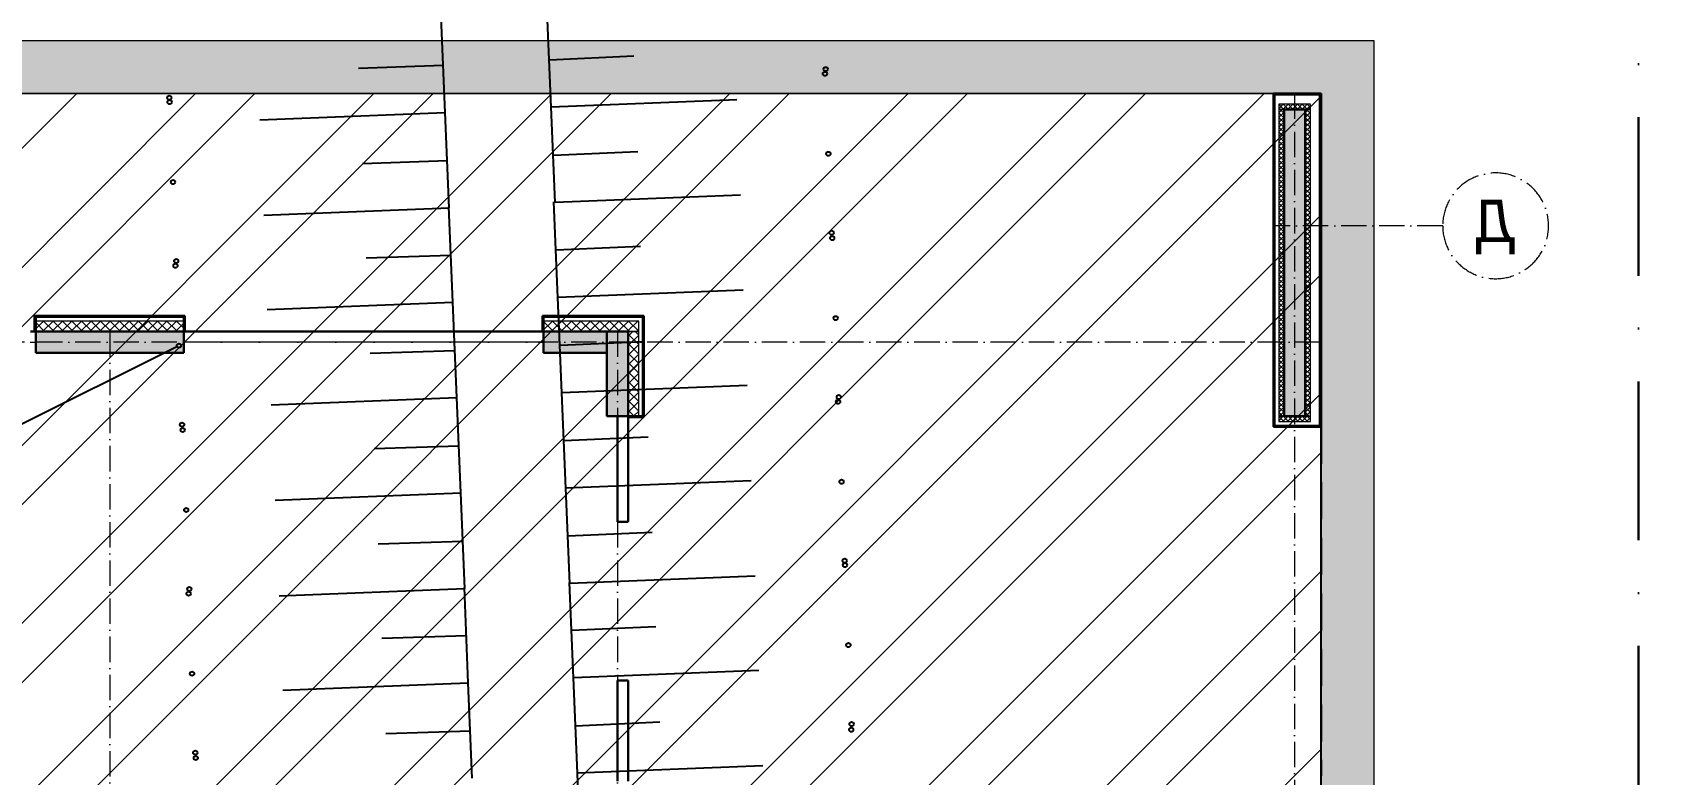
# Model space of a CAD drawing. Header units: millimetres. Extents: x 1353783 to 6492029790, y -7276956 to -512500.
# Drawn here: x 9987326 to 9990400, y -2854225 to -2852822 of the extents above; entities that cross this region are included whole.
import ezdxf

# ---------------------------------------------------------------- set-up
doc = ezdxf.new("R2010")
doc.units = ezdxf.units.MM
for name, pattern in [('( Dashed )', [0.75, 0.5, -0.25]), ('482 Границы районов', [5, 3, -1, 0, -1]), ('ACAD_ISO10W100', [18, 12, -3, 0, -3]), ('CONTI', [0]), ('осевая', [50.8, 31.75, -6.35, 6.35, -6.35])]:
    doc.linetypes.add(name, pattern=pattern)
doc.layers.get('0').update_dxf_attribs({"lineweight": 5})
for name, color, linetype, lineweight in [('!A-DIAFRAGM типовой', 142, 'Continuous', 0), ('7земля', 7, 'Continuous', 30), ('DIAFRAGM', 46, 'Continuous', 30), ('INSULATION', 81, 'Continuous', 5), ('Ар-окна', 5, 'Continuous', 9), ('ГП-Граница учасика ИЖС', 3, 'Continuous', 5), ('ГП-Тратуар', 3, 'Continuous', 5), ('ГР.УЧ', 12, 'ограждение1', 40), ('оси', 231, 'осевая', 9)]:
    doc.layers.add(name, color=color, linetype=linetype, lineweight=lineweight)
for name, color, linetype in [('GORIZUNKNOWN', 32, 'CONTI'), ('SIT_LРЕЛЬЕФ', 7, 'CONTI'), ('Заливка', 7, 'Continuous'), ('РЕЛЬЕФ', 7, 'CONTI')]:
    doc.layers.add(name, color=color, linetype=linetype)
doc.styles.add('GOST Common', font='', dxfattribs={"height": 3})
doc.styles.get('GOST Common').set_extended_font_data('GOST Common')
doc.linetypes.add('ограждение1', pattern='A,6.35,-2.54,[133,ltypeshp.shx,S=2.54,R=0,X=-2.54,Y=0],-2.54,25.4', length=36.83)

# ---------------------------------------------------------------- blocks, each defined once
blk = doc.blocks.new('амвамвам')
at = {"lineweight": 30, "ltscale": 100, "true_color": 0x939598}
h = blk.add_hatch(color=252, dxfattribs=at)
h.dxf.hatch_style = 1
h.paths.add_polyline_path([(9893780, -3682972), (9893780, -3683472), (9898130, -3683472), (9898130, -3682972)], flags=17)
h.paths.add_polyline_path([(9890980, -3682972), (9890980, -3683472), (9879530, -3683472), (9879530, -3668572), (9905030, -3668572), (9905530, -3668572), (9905530, -3686481), (9905030, -3686470), (9905030, -3669072), (9880030, -3669072), (9880030, -3682972)])
at = {"color": 251, "lineweight": 15, "ltscale": 100, "true_color": 0x636466}
blk.add_lwpolyline([(9890980, -3682972), (9890980, -3683472), (9879530, -3683472), (9879530, -3668572), (9905030, -3668572), (9905530, -3668572), (9905530, -3686481), (9905030, -3686470), (9905030, -3669072), (9880030, -3669072), (9880030, -3682972)], close=True, dxfattribs=at)
blk = doc.blocks.new('ТИП-3')
at = {"layer": '!A-DIAFRAGM типовой', "lineweight": 0, "ltscale": 100, "true_color": 0x000000}
h = blk.add_hatch(color=18, dxfattribs=at)
h.dxf.hatch_style = 1
h.paths.add_polyline_path([(10363114, -2871481), (10363314, -2871481), (10363314, -2868581), (10363114, -2868581)])
h = blk.add_hatch(color=18, dxfattribs=at)
h.dxf.hatch_style = 1
h.paths.add_polyline_path([(10369514, -2871481), (10369714, -2871481), (10369714, -2870681), (10369514, -2870681)])
h = blk.add_hatch(color=18, dxfattribs=at)
h.dxf.hatch_style = 1
h.paths.add_polyline_path([(10369714, -2870681), (10369714, -2870881), (10370314, -2870881), (10370314, -2870681)])
h = blk.add_hatch(color=18, dxfattribs=at)
h.dxf.hatch_style = 1
h.paths.add_polyline_path([(10373714, -2870681), (10373714, -2870881), (10375114, -2870881), (10375114, -2870681)])
at = {"layer": '7земля', "color": 18, "lineweight": 30, "ltscale": 100, "true_color": 0x000000}
for p, q in [((10362964, -2868431), (10363414, -2868431)), ((10362964, -2871581), (10362964, -2868431)), ((10362974, -2868441), (10363404, -2868441)), ((10362974, -2871571), (10362974, -2868441)), ((10363404, -2868441), (10363404, -2871571)), ((10363414, -2868431), (10363414, -2871581)), ((10370324, -2870531), (10369364, -2870531)), ((10369364, -2870531), (10369364, -2871491)), ((10370314, -2870541), (10369374, -2870541)), ((10369374, -2870541), (10369374, -2871481)), ((10370314, -2870681), (10370314, -2870541)), ((10370324, -2870681), (10370324, -2870531)), ((10375124, -2870531), (10373704, -2870531)), ((10373704, -2870531), (10373704, -2870681)), ((10375114, -2870541), (10373714, -2870541)), ((10373714, -2870541), (10373714, -2870681)), ((10375114, -2870681), (10375114, -2870541)), ((10375124, -2870681), (10375124, -2870531)), ((10370314, -2870681), (10370364, -2870681)), ((10373664, -2870681), (10370364, -2870681)), ((10373714, -2870681), (10373664, -2870681)), ((10375114, -2870681), (10375164, -2870681)), ((10369364, -2871491), (10369514, -2871491)), ((10369374, -2871481), (10369514, -2871481)), ((10369514, -2871531), (10369514, -2871481)), ((10369514, -2871481), (10369614, -2871481)), ((10369514, -2871531), (10369514, -2872431)), ((10369614, -2871481), (10369614, -2871531)), ((10369614, -2872431), (10369614, -2871531)), ((10363414, -2871581), (10362964, -2871581)), ((10363404, -2871571), (10362974, -2871571)), ((10369514, -2872431), (10369514, -2872481)), ((10369614, -2872481), (10369614, -2872431)), ((10369514, -2872481), (10369614, -2872481)), ((10369514, -2874031), (10369514, -2873981)), ((10369514, -2873981), (10369614, -2873981)), ((10369614, -2873981), (10369614, -2874031)), ((10369514, -2874931), (10369514, -2874031)), ((10369614, -2874031), (10369614, -2874931))]:
    blk.add_line(p, q, dxfattribs=at)
at = {"layer": '7земля', "color": 18, "linetype": '( Dashed )', "lineweight": 20, "ltscale": 700, "true_color": 0x000000}
blk.add_line((10363414, -2868431), (10387514, -2868431), dxfattribs=at)
at = {"layer": '7земля', "color": 18, "linetype": '( Dashed )', "lineweight": 30, "ltscale": 700, "true_color": 0x000000}
blk.add_line((10362964, -2871581), (10362964, -2874881), dxfattribs=at)
at = {"layer": 'DIAFRAGM', "color": 18, "ltscale": 0.5, "true_color": 0x000000}
for p, q in [((10363314, -2868581), (10363114, -2868581)), ((10363114, -2868581), (10363114, -2871481)), ((10363314, -2871481), (10363314, -2868581)), ((10369714, -2870681), (10369514, -2870681)), ((10369514, -2870681), (10369514, -2871481)), ((10369714, -2871481), (10369714, -2870681)), ((10369714, -2870681), (10369714, -2870881)), ((10370314, -2870681), (10369714, -2870681)), ((10370314, -2870881), (10370314, -2870681)), ((10373714, -2870681), (10373714, -2870881)), ((10375114, -2870681), (10373714, -2870681)), ((10375114, -2870881), (10375114, -2870681)), ((10369714, -2870881), (10370314, -2870881)), ((10373714, -2870881), (10375114, -2870881)), ((10363114, -2871481), (10363314, -2871481)), ((10369514, -2871481), (10369714, -2871481))]:
    blk.add_line(p, q, dxfattribs=at)
at = {"layer": 'INSULATION', "color": 18, "linetype": 'Continuous', "ltscale": 0.5, "true_color": 0x000000}
for p, q in [((10363064, -2868563), (10363096, -2868531)), ((10363064, -2868544), (10363101, -2868581)), ((10363101, -2868581), (10363064, -2868618)), ((10363064, -2868608), (10363114, -2868658)), ((10363114, -2868613), (10363064, -2868663)), ((10363082, -2868581), (10363114, -2868613)), ((10363091, -2868581), (10363141, -2868531)), ((10363096, -2868531), (10363146, -2868581)), ((10363136, -2868581), (10363186, -2868531)), ((10363141, -2868531), (10363191, -2868581)), ((10363181, -2868581), (10363231, -2868531)), ((10363186, -2868531), (10363236, -2868581)), ((10363226, -2868581), (10363276, -2868531)), ((10363231, -2868531), (10363281, -2868581)), ((10363271, -2868581), (10363321, -2868531)), ((10363276, -2868531), (10363326, -2868581)), ((10363351, -2868581), (10363314, -2868618)), ((10363314, -2868608), (10363364, -2868658)), ((10363364, -2868613), (10363314, -2868663)), ((10363316, -2868581), (10363364, -2868532)), ((10363321, -2868531), (10363364, -2868574)), ((10363332, -2868581), (10363364, -2868613)), ((10363361, -2868581), (10363364, -2868577)), ((10363064, -2868653), (10363114, -2868703)), ((10363114, -2868658), (10363064, -2868708)), ((10363064, -2868698), (10363114, -2868748)), ((10363114, -2868703), (10363064, -2868753)), ((10363064, -2868742), (10363114, -2868792)), ((10363114, -2868748), (10363064, -2868798)), ((10363314, -2868653), (10363364, -2868703)), ((10363364, -2868658), (10363314, -2868708)), ((10363314, -2868698), (10363364, -2868748)), ((10363364, -2868703), (10363314, -2868753)), ((10363314, -2868742), (10363364, -2868792)), ((10363364, -2868748), (10363314, -2868798)), ((10363064, -2868787), (10363114, -2868837)), ((10363114, -2868792), (10363064, -2868842)), ((10363064, -2868832), (10363114, -2868882)), ((10363114, -2868837), (10363064, -2868887)), ((10363064, -2868877), (10363114, -2868927)), ((10363114, -2868882), (10363064, -2868932)), ((10363064, -2868922), (10363114, -2868972)), ((10363314, -2868787), (10363364, -2868837)), ((10363364, -2868792), (10363314, -2868842)), ((10363314, -2868832), (10363364, -2868882)), ((10363364, -2868837), (10363314, -2868887)), ((10363314, -2868877), (10363364, -2868927)), ((10363364, -2868882), (10363314, -2868932)), ((10363314, -2868922), (10363364, -2868972)), ((10363114, -2868927), (10363064, -2868977)), ((10363064, -2868967), (10363114, -2869017)), ((10363114, -2868972), (10363064, -2869022)), ((10363064, -2869012), (10363114, -2869062)), ((10363114, -2869017), (10363064, -2869067)), ((10363064, -2869057), (10363114, -2869107)), ((10363114, -2869062), (10363064, -2869112)), ((10363364, -2868927), (10363314, -2868977)), ((10363314, -2868967), (10363364, -2869017)), ((10363364, -2868972), (10363314, -2869022)), ((10363314, -2869012), (10363364, -2869062)), ((10363364, -2869017), (10363314, -2869067)), ((10363314, -2869057), (10363364, -2869107)), ((10363364, -2869062), (10363314, -2869112)), ((10363064, -2869102), (10363114, -2869152)), ((10363114, -2869107), (10363064, -2869157)), ((10363064, -2869147), (10363114, -2869197)), ((10363114, -2869152), (10363064, -2869202)), ((10363064, -2869191), (10363114, -2869241)), ((10363114, -2869197), (10363064, -2869247)), ((10363314, -2869102), (10363364, -2869152)), ((10363364, -2869107), (10363314, -2869157)), ((10363314, -2869147), (10363364, -2869197)), ((10363364, -2869152), (10363314, -2869202)), ((10363314, -2869191), (10363364, -2869241)), ((10363364, -2869197), (10363314, -2869247)), ((10363064, -2869236), (10363114, -2869286)), ((10363114, -2869241), (10363064, -2869291)), ((10363064, -2869281), (10363114, -2869331)), ((10363114, -2869286), (10363064, -2869336)), ((10363064, -2869326), (10363114, -2869376)), ((10363114, -2869331), (10363064, -2869381)), ((10363064, -2869371), (10363114, -2869421)), ((10363114, -2869376), (10363064, -2869426)), ((10363314, -2869236), (10363364, -2869286)), ((10363364, -2869241), (10363314, -2869291)), ((10363314, -2869281), (10363364, -2869331)), ((10363364, -2869286), (10363314, -2869336)), ((10363314, -2869326), (10363364, -2869376)), ((10363364, -2869331), (10363314, -2869381)), ((10363314, -2869371), (10363364, -2869421)), ((10363364, -2869376), (10363314, -2869426)), ((10363064, -2869416), (10363114, -2869466)), ((10363114, -2869421), (10363064, -2869471)), ((10363064, -2869461), (10363114, -2869511)), ((10363114, -2869466), (10363064, -2869516)), ((10363064, -2869506), (10363114, -2869556)), ((10363114, -2869511), (10363064, -2869561)), ((10363314, -2869416), (10363364, -2869466)), ((10363364, -2869421), (10363314, -2869471)), ((10363314, -2869461), (10363364, -2869511)), ((10363364, -2869466), (10363314, -2869516)), ((10363314, -2869506), (10363364, -2869556)), ((10363364, -2869511), (10363314, -2869561)), ((10363064, -2869551), (10363114, -2869601)), ((10363114, -2869556), (10363064, -2869606)), ((10363064, -2869596), (10363114, -2869646)), ((10363114, -2869601), (10363064, -2869651)), ((10363064, -2869641), (10363114, -2869691)), ((10363114, -2869646), (10363064, -2869696)), ((10363064, -2869685), (10363114, -2869735)), ((10363114, -2869691), (10363064, -2869741)), ((10363314, -2869551), (10363364, -2869601)), ((10363364, -2869556), (10363314, -2869606)), ((10363314, -2869596), (10363364, -2869646)), ((10363364, -2869601), (10363314, -2869651)), ((10363314, -2869641), (10363364, -2869691)), ((10363364, -2869646), (10363314, -2869696)), ((10363314, -2869685), (10363364, -2869735)), ((10363364, -2869691), (10363314, -2869741)), ((10363064, -2869730), (10363114, -2869780)), ((10363114, -2869735), (10363064, -2869785)), ((10363064, -2869775), (10363114, -2869825)), ((10363114, -2869780), (10363064, -2869830)), ((10363064, -2869820), (10363114, -2869870)), ((10363114, -2869825), (10363064, -2869875)), ((10363314, -2869730), (10363364, -2869780)), ((10363364, -2869735), (10363314, -2869785)), ((10363314, -2869775), (10363364, -2869825)), ((10363364, -2869780), (10363314, -2869830)), ((10363314, -2869820), (10363364, -2869870)), ((10363364, -2869825), (10363314, -2869875)), ((10363064, -2869865), (10363114, -2869915)), ((10363114, -2869870), (10363064, -2869920)), ((10363064, -2869910), (10363114, -2869960)), ((10363114, -2869915), (10363064, -2869965)), ((10363064, -2869955), (10363114, -2870005)), ((10363114, -2869960), (10363064, -2870010)), ((10363064, -2870000), (10363114, -2870050)), ((10363314, -2869865), (10363364, -2869915)), ((10363364, -2869870), (10363314, -2869920)), ((10363314, -2869910), (10363364, -2869960)), ((10363364, -2869915), (10363314, -2869965)), ((10363314, -2869955), (10363364, -2870005)), ((10363364, -2869960), (10363314, -2870010)), ((10363314, -2870000), (10363364, -2870050)), ((10363114, -2870005), (10363064, -2870055)), ((10363064, -2870045), (10363114, -2870095)), ((10363114, -2870050), (10363064, -2870100)), ((10363064, -2870090), (10363114, -2870140)), ((10363114, -2870095), (10363064, -2870145)), ((10363064, -2870134), (10363114, -2870184)), ((10363114, -2870140), (10363064, -2870190)), ((10363364, -2870005), (10363314, -2870055)), ((10363314, -2870045), (10363364, -2870095)), ((10363364, -2870050), (10363314, -2870100)), ((10363314, -2870090), (10363364, -2870140)), ((10363364, -2870095), (10363314, -2870145)), ((10363314, -2870134), (10363364, -2870184)), ((10363364, -2870140), (10363314, -2870190)), ((10363064, -2870179), (10363114, -2870229)), ((10363114, -2870184), (10363064, -2870234)), ((10363064, -2870224), (10363114, -2870274)), ((10363114, -2870229), (10363064, -2870279)), ((10363064, -2870269), (10363114, -2870319)), ((10363114, -2870274), (10363064, -2870324)), ((10363314, -2870179), (10363364, -2870229)), ((10363364, -2870184), (10363314, -2870234)), ((10363314, -2870224), (10363364, -2870274)), ((10363364, -2870229), (10363314, -2870279)), ((10363314, -2870269), (10363364, -2870319)), ((10363364, -2870274), (10363314, -2870324)), ((10363064, -2870314), (10363114, -2870364)), ((10363114, -2870319), (10363064, -2870369)), ((10363064, -2870359), (10363114, -2870409)), ((10363114, -2870364), (10363064, -2870414)), ((10363064, -2870404), (10363114, -2870454)), ((10363114, -2870409), (10363064, -2870459)), ((10363064, -2870449), (10363114, -2870499)), ((10363114, -2870454), (10363064, -2870504)), ((10363314, -2870314), (10363364, -2870364)), ((10363364, -2870319), (10363314, -2870369)), ((10363314, -2870359), (10363364, -2870409)), ((10363364, -2870364), (10363314, -2870414)), ((10363314, -2870404), (10363364, -2870454)), ((10363364, -2870409), (10363314, -2870459)), ((10363314, -2870449), (10363364, -2870499)), ((10363364, -2870454), (10363314, -2870504)), ((10363064, -2870494), (10363114, -2870544)), ((10363114, -2870499), (10363064, -2870549)), ((10363064, -2870539), (10363114, -2870589)), ((10363114, -2870544), (10363064, -2870594)), ((10363064, -2870583), (10363114, -2870633)), ((10363114, -2870589), (10363064, -2870639)), ((10363314, -2870494), (10363364, -2870544)), ((10363364, -2870499), (10363314, -2870549)), ((10363314, -2870539), (10363364, -2870589)), ((10363364, -2870544), (10363314, -2870594)), ((10363314, -2870583), (10363364, -2870633)), ((10363364, -2870589), (10363314, -2870639)), ((10369414, -2870588), (10369422, -2870581)), ((10369414, -2870678), (10369511, -2870581)), ((10369422, -2870581), (10369522, -2870681)), ((10369501, -2870681), (10369601, -2870581)), ((10369511, -2870581), (10369611, -2870681)), ((10369591, -2870681), (10369691, -2870581)), ((10369601, -2870581), (10369701, -2870681)), ((10369681, -2870681), (10369781, -2870581)), ((10369691, -2870581), (10369791, -2870681)), ((10369771, -2870681), (10369871, -2870581)), ((10369781, -2870581), (10369881, -2870681)), ((10369860, -2870681), (10369960, -2870581)), ((10369871, -2870581), (10369971, -2870681)), ((10369950, -2870681), (10370050, -2870581)), ((10369960, -2870581), (10370060, -2870681)), ((10370040, -2870681), (10370140, -2870581)), ((10370050, -2870581), (10370150, -2870681)), ((10370130, -2870681), (10370230, -2870581)), ((10370140, -2870581), (10370240, -2870681)), ((10370220, -2870681), (10370314, -2870586)), ((10370230, -2870581), (10370314, -2870665)), ((10373714, -2870649), (10373783, -2870581)), ((10373714, -2870602), (10373793, -2870681)), ((10373773, -2870681), (10373873, -2870581)), ((10373783, -2870581), (10373883, -2870681)), ((10373862, -2870681), (10373962, -2870581)), ((10373873, -2870581), (10373973, -2870681)), ((10373952, -2870681), (10374052, -2870581)), ((10373962, -2870581), (10374062, -2870681)), ((10374042, -2870681), (10374142, -2870581)), ((10374052, -2870581), (10374152, -2870681)), ((10374132, -2870681), (10374232, -2870581)), ((10374142, -2870581), (10374242, -2870681)), ((10374222, -2870681), (10374322, -2870581)), ((10374232, -2870581), (10374332, -2870681)), ((10374311, -2870681), (10374411, -2870581)), ((10374322, -2870581), (10374422, -2870681)), ((10374401, -2870681), (10374501, -2870581)), ((10374411, -2870581), (10374511, -2870681)), ((10374491, -2870681), (10374591, -2870581)), ((10374501, -2870581), (10374601, -2870681)), ((10374581, -2870681), (10374681, -2870581)), ((10374591, -2870581), (10374691, -2870681)), ((10374671, -2870681), (10374771, -2870581)), ((10374681, -2870581), (10374781, -2870681)), ((10374760, -2870681), (10374860, -2870581)), ((10374771, -2870581), (10374871, -2870681)), ((10374850, -2870681), (10374950, -2870581)), ((10374860, -2870581), (10374960, -2870681)), ((10374940, -2870681), (10375040, -2870581)), ((10374950, -2870581), (10375050, -2870681)), ((10375030, -2870681), (10375114, -2870596)), ((10375040, -2870581), (10375114, -2870655)), ((10363064, -2870628), (10363114, -2870678)), ((10363114, -2870633), (10363064, -2870683)), ((10363064, -2870673), (10363114, -2870723)), ((10363114, -2870678), (10363064, -2870728)), ((10363064, -2870718), (10363114, -2870768)), ((10363114, -2870723), (10363064, -2870773)), ((10363064, -2870763), (10363114, -2870813)), ((10363114, -2870768), (10363064, -2870818)), ((10363314, -2870628), (10363364, -2870678)), ((10363364, -2870633), (10363314, -2870683)), ((10363314, -2870673), (10363364, -2870723)), ((10363364, -2870678), (10363314, -2870728)), ((10363314, -2870718), (10363364, -2870768)), ((10363364, -2870723), (10363314, -2870773)), ((10363314, -2870763), (10363364, -2870813)), ((10363364, -2870768), (10363314, -2870818)), ((10369414, -2870663), (10369432, -2870681)), ((10369414, -2870714), (10369448, -2870681)), ((10369414, -2870804), (10369514, -2870704)), ((10369514, -2870814), (10369414, -2870714)), ((10369514, -2870725), (10369471, -2870681)), ((10370309, -2870681), (10370314, -2870676)), ((10363064, -2870808), (10363114, -2870858)), ((10363114, -2870813), (10363064, -2870863)), ((10363064, -2870853), (10363114, -2870903)), ((10363114, -2870858), (10363064, -2870908)), ((10363064, -2870898), (10363114, -2870948)), ((10363114, -2870903), (10363064, -2870953)), ((10363314, -2870808), (10363364, -2870858)), ((10363364, -2870813), (10363314, -2870863)), ((10363314, -2870853), (10363364, -2870903)), ((10363364, -2870858), (10363314, -2870908)), ((10363314, -2870898), (10363364, -2870948)), ((10363364, -2870903), (10363314, -2870953)), ((10369414, -2870894), (10369514, -2870794)), ((10369514, -2870904), (10369414, -2870804)), ((10369414, -2870984), (10369514, -2870884)), ((10369514, -2870994), (10369414, -2870894)), ((10363064, -2870943), (10363114, -2870993)), ((10363114, -2870948), (10363064, -2870998)), ((10363064, -2870988), (10363114, -2871038)), ((10363114, -2870993), (10363064, -2871043)), ((10363064, -2871032), (10363114, -2871082)), ((10363114, -2871038), (10363064, -2871088)), ((10363314, -2870943), (10363364, -2870993)), ((10363364, -2870948), (10363314, -2870998)), ((10363314, -2870988), (10363364, -2871038)), ((10363364, -2870993), (10363314, -2871043)), ((10363314, -2871032), (10363364, -2871082)), ((10363364, -2871038), (10363314, -2871088)), ((10369414, -2871074), (10369514, -2870974)), ((10369514, -2871084), (10369414, -2870984)), ((10369414, -2871163), (10369514, -2871063)), ((10369514, -2871174), (10369414, -2871074)), ((10363064, -2871077), (10363114, -2871127)), ((10363114, -2871082), (10363064, -2871132)), ((10363064, -2871122), (10363114, -2871172)), ((10363114, -2871127), (10363064, -2871177)), ((10363064, -2871167), (10363114, -2871217)), ((10363114, -2871172), (10363064, -2871222)), ((10363064, -2871212), (10363114, -2871262)), ((10363114, -2871217), (10363064, -2871267)), ((10363314, -2871077), (10363364, -2871127)), ((10363364, -2871082), (10363314, -2871132)), ((10363314, -2871122), (10363364, -2871172)), ((10363364, -2871127), (10363314, -2871177)), ((10363314, -2871167), (10363364, -2871217)), ((10363364, -2871172), (10363314, -2871222)), ((10363314, -2871212), (10363364, -2871262)), ((10363364, -2871217), (10363314, -2871267)), ((10369414, -2871253), (10369514, -2871153)), ((10369514, -2871263), (10369414, -2871163)), ((10363064, -2871257), (10363114, -2871307)), ((10363114, -2871262), (10363064, -2871312)), ((10363064, -2871302), (10363114, -2871352)), ((10363114, -2871307), (10363064, -2871357)), ((10363064, -2871347), (10363114, -2871397)), ((10363114, -2871352), (10363064, -2871402)), ((10363314, -2871257), (10363364, -2871307)), ((10363364, -2871262), (10363314, -2871312)), ((10363314, -2871302), (10363364, -2871352)), ((10363364, -2871307), (10363314, -2871357)), ((10363314, -2871347), (10363364, -2871397)), ((10363364, -2871352), (10363314, -2871402)), ((10369414, -2871343), (10369514, -2871243)), ((10369514, -2871353), (10369414, -2871253)), ((10369414, -2871433), (10369514, -2871333)), ((10369514, -2871443), (10369414, -2871343)), ((10363064, -2871392), (10363114, -2871442)), ((10363114, -2871397), (10363064, -2871447)), ((10363064, -2871437), (10363109, -2871481)), ((10363064, -2871513), (10363096, -2871481)), ((10363064, -2871494), (10363101, -2871531)), ((10363114, -2871442), (10363075, -2871481)), ((10363091, -2871531), (10363141, -2871481)), ((10363096, -2871481), (10363146, -2871531)), ((10363136, -2871531), (10363186, -2871481)), ((10363141, -2871481), (10363191, -2871531)), ((10363181, -2871531), (10363231, -2871481)), ((10363186, -2871481), (10363236, -2871531)), ((10363226, -2871531), (10363276, -2871481)), ((10363231, -2871481), (10363281, -2871531)), ((10363271, -2871531), (10363321, -2871481)), ((10363276, -2871481), (10363326, -2871531)), ((10363314, -2871392), (10363364, -2871442)), ((10363364, -2871397), (10363314, -2871447)), ((10363314, -2871437), (10363359, -2871481)), ((10363316, -2871531), (10363364, -2871482)), ((10363321, -2871481), (10363364, -2871524)), ((10363364, -2871442), (10363325, -2871481)), ((10363361, -2871531), (10363364, -2871527)), ((10369462, -2871481), (10369414, -2871433)), ((10369456, -2871481), (10369514, -2871423))]:
    blk.add_line(p, q, dxfattribs=at)
at = {"layer": 'INSULATION', "color": 18, "ltscale": 0.5, "true_color": 0x000000}
for p, q in [((10363064, -2868581), (10363064, -2868531)), ((10363064, -2868531), (10363364, -2868531)), ((10363064, -2871481), (10363064, -2868581)), ((10363064, -2868581), (10363114, -2868581)), ((10363364, -2868581), (10363064, -2868581)), ((10363114, -2868581), (10363114, -2871481)), ((10363314, -2871481), (10363314, -2868581)), ((10363314, -2868581), (10363364, -2868581)), ((10363364, -2868531), (10363364, -2868581)), ((10363364, -2868581), (10363364, -2871481)), ((10369414, -2870681), (10369414, -2870581)), ((10369414, -2870581), (10370314, -2870581)), ((10370314, -2870581), (10370314, -2870681)), ((10373714, -2870681), (10373714, -2870581)), ((10373714, -2870581), (10375114, -2870581)), ((10375114, -2870581), (10375114, -2870681)), ((10369414, -2870681), (10369514, -2870681)), ((10369414, -2871481), (10369414, -2870681)), ((10370314, -2870681), (10369414, -2870681)), ((10369514, -2870681), (10369514, -2871481)), ((10375114, -2870681), (10373714, -2870681)), ((10363114, -2871481), (10363064, -2871481)), ((10363064, -2871531), (10363064, -2871481)), ((10363064, -2871481), (10363364, -2871481)), ((10363364, -2871531), (10363064, -2871531)), ((10363364, -2871481), (10363314, -2871481)), ((10363364, -2871481), (10363364, -2871531)), ((10369514, -2871481), (10369414, -2871481))]:
    blk.add_line(p, q, dxfattribs=at)
at = {"layer": 'Ар-окна', "color": 18, "lineweight": 5, "true_color": 0x000000}
for p, q in [((10370314, -2870781), (10370314, -2870681)), ((10373714, -2870781), (10373714, -2870681)), ((10375114, -2870781), (10375114, -2870681)), ((10370364, -2870781), (10370314, -2870781)), ((10370364, -2870781), (10373664, -2870781)), ((10373664, -2870781), (10373714, -2870781)), ((10375164, -2870781), (10375114, -2870781))]:
    blk.add_line(p, q, dxfattribs=at)
at = {"layer": 'оси', "color": 251, "linetype": 'ACAD_ISO10W100', "lineweight": 13, "ltscale": 20, "true_color": 0x636466}
for p, q in [((10363214, -2868431), (10363214, -2883281)), ((10361814, -2869681), (10363414, -2869681)), ((10369614, -2870681), (10369614, -2882331)), ((10374414, -2870681), (10374414, -2882331)), ((10362964, -2870781), (10379014, -2870781))]:
    blk.add_line(p, q, dxfattribs=at)
blk.add_circle((10361314, -2869681), 500, dxfattribs=at)
at = {"layer": 'оси', "color": 251, "linetype": 'ACAD_ISO10W100', "lineweight": 13, "ltscale": 20, "true_color": 0x636466, "insert": (10361320, -2869435), "char_height": 400, "width": 158.4, "attachment_point": 2, "line_spacing_factor": 1.016949, "style": 'GOST Common'}
blk.add_mtext('{\\fArial|b0|i0|c204|p34;Д}', dxfattribs=at)
blk = doc.blocks.new('оо')
at = {"layer": 'GORIZUNKNOWN', "color": 9, "true_color": 0xc7c8ca}
blk.add_lwpolyline([(222812.533, -3431843.102), (222812.843, -3431843.022), (222813.213, -3431842.942), (222813.643, -3431842.862), (222814.143, -3431842.772), (222814.713, -3431842.672), (222815.373, -3431842.562), (222816.133, -3431842.442), (222816.993, -3431842.322), (222817.963, -3431842.172), (222819.013, -3431842.032), (222820.133, -3431841.872), (222821.293, -3431841.712), (222822.453, -3431841.562), (222823.593, -3431841.402), (222824.693, -3431841.252), (222825.723, -3431841.122), (222826.663, -3431840.992), (222830.063, -3431840.472)], dxfattribs=at)
at = {"layer": 'SIT_LРЕЛЬЕФ', "color": 9, "true_color": 0xc7c8ca}
for p, q in [((222833.153, -3431839.142), (222833.393, -3431838.272)), ((222832.503, -3431838.492), (222833.273, -3431838.712)), ((222834.123, -3431839.402), (222834.363, -3431838.532)), ((222831.463, -3431838.672), (222833.153, -3431839.142)), ((222835.013, -3431839.182), (222834.243, -3431838.972)), ((222832.913, -3431840.012), (222833.153, -3431839.142)), ((222832.263, -3431839.362), (222833.033, -3431839.582)), ((222833.883, -3431840.272), (222834.123, -3431839.402)), ((222835.813, -3431839.872), (222834.123, -3431839.402)), ((222831.223, -3431839.542), (222832.913, -3431840.012)), ((222834.773, -3431840.052), (222834.003, -3431839.842)), ((222832.673, -3431840.872), (222832.913, -3431840.002)), ((222832.023, -3431840.222), (222832.793, -3431840.442)), ((222830.983, -3431840.402), (222832.673, -3431840.872)), ((222833.633, -3431841.132), (222833.873, -3431840.262)), ((222835.573, -3431840.742), (222833.883, -3431840.272)), ((222834.523, -3431840.912), (222833.753, -3431840.702)), ((222832.433, -3431841.742), (222832.673, -3431840.872)), ((222831.783, -3431841.092), (222832.553, -3431841.312)), ((222833.393, -3431842.002), (222833.633, -3431841.132)), ((222835.323, -3431841.602), (222833.633, -3431841.132)), ((222830.743, -3431841.272), (222832.433, -3431841.742)), ((222834.283, -3431841.782), (222833.513, -3431841.572)), ((222832.193, -3431842.612), (222832.433, -3431841.742)), ((222831.543, -3431841.962), (222832.313, -3431842.182)), ((222833.153, -3431842.872), (222833.393, -3431842.002)), ((222835.083, -3431842.472), (222833.393, -3431842.002)), ((222830.503, -3431842.142), (222832.193, -3431842.612)), ((222834.043, -3431842.652), (222833.273, -3431842.442)), ((222831.953, -3431843.482), (222832.193, -3431842.612)), ((222831.303, -3431842.832), (222832.073, -3431843.052)), ((222830.263, -3431843.012), (222831.953, -3431843.482)), ((222832.913, -3431843.742), (222833.153, -3431842.872)), ((222834.843, -3431843.342), (222833.153, -3431842.872)), ((222833.803, -3431843.522), (222833.033, -3431843.312)), ((222831.713, -3431844.342), (222831.953, -3431843.472)), ((222831.063, -3431843.692), (222831.833, -3431843.912)), ((222832.673, -3431844.602), (222832.913, -3431843.732)), ((222834.603, -3431844.212), (222832.913, -3431843.742)), ((222830.023, -3431843.872), (222831.713, -3431844.342)), ((222833.563, -3431844.382), (222832.793, -3431844.172)), ((222831.473, -3431845.212), (222831.713, -3431844.342)), ((222830.823, -3431844.562), (222831.593, -3431844.782)), ((222832.433, -3431845.472), (222832.673, -3431844.602)), ((222834.363, -3431845.072), (222832.673, -3431844.602)), ((222833.323, -3431845.252), (222832.553, -3431845.042)), ((222832.193, -3431846.342), (222832.433, -3431845.472)), ((222834.123, -3431845.942), (222832.433, -3431845.472))]:
    blk.add_line(p, q, dxfattribs=at)
for centre in [(222830.703, -3431838.252), (222830.713, -3431838.212), (222830.503, -3431838.982), (222830.283, -3431839.742), (222830.303, -3431839.702), (222836.683, -3431839.892), (222836.703, -3431839.852), (222830.083, -3431840.472), (222836.483, -3431840.622), (222829.883, -3431841.192), (222829.873, -3431841.242), (222836.283, -3431841.342), (222836.273, -3431841.392), (222829.673, -3431841.972), (222836.073, -3431842.122), (222829.453, -3431842.732), (222829.473, -3431842.692), (222835.853, -3431842.882), (222835.873, -3431842.842), (222829.253, -3431843.462), (222835.653, -3431843.612), (222829.043, -3431844.232), (222829.053, -3431844.182), (222835.443, -3431844.372), (222835.453, -3431844.332), (222835.243, -3431845.102), (222835.023, -3431845.872), (222835.043, -3431845.822)]:
    blk.add_circle(centre, 0.02, dxfattribs=at)

msp = doc.modelspace()

# ---------------------------------------------------------------- hatches: boundary and pattern name
at = {"layer": 'Заливка', "lineweight": 5, "ltscale": 100, "true_color": 0xc7ffc7}
h = msp.add_hatch(dxfattribs=at)
h.set_pattern_fill('ANSI32', color=254, scale=25)
h.set_pattern_definition([(45, (298297.6, 0), (-168.379802, 168.379802), []), (45, (298409.85, 0), (-168.379802, 168.379802), [])])
h.paths.add_polyline_path([(9984762.4, -2852937.7), (9989762.4, -2852937.7), (9989762.4, -2855717.8), (9984762.4, -2855717.7)])

# ---------------------------------------------------------------- linework, layer by layer
at = {"layer": 'ГП-Граница учасика ИЖС', "color": 94, "linetype": '482 Границы районов', "lineweight": 30, "ltscale": 100}
msp.add_lwpolyline([(9986952.4, -2856359.5), (9984162.4, -2856302), (9984162.4, -2850981.7), (9990362.4, -2850981.7), (9990362.4, -2856429.8), (9989762.4, -2856417.4)], dxfattribs=at)
at = {"layer": 'ГР.УЧ', "lineweight": 50, "ltscale": 50}
msp.add_lwpolyline([(9996494.1, -2858056.4, -0.000073), (9997765.4, -2845883.1, -0.003019), (9997962.4, -2843896.8), (9997934.6, -2810081.4), (9997659.8, -2802556.7, 0.09197), (9997084.6, -2800684.7, 0.018978), (9996794, -2800133.6, -0.010053), (9995789.7, -2798243.1), (9989974.7, -2788087)], format="xyb", dxfattribs=at)
at = {"layer": 'Заливка', "color": 254, "lineweight": 5, "ltscale": 100, "true_color": 0xc7ffc7}
msp.add_lwpolyline([(9984762.4, -2852937.7), (9989762.4, -2852937.7), (9989762.4, -2855717.8), (9984762.4, -2855717.8)], close=True, dxfattribs=at)

# ---------------------------------------------------------------- block references
at = {"color": 1, "lineweight": 30, "xscale": 0.1999999999999998, "yscale": 0.1999999999999998, "zscale": 0.1999999999999998, "rotation": 359.9999889757423}
msp.add_blockref('амвамвам', (8008756.4, -2119122.9), dxfattribs=at)
at = {"layer": 'ГП-Тратуар', "color": 3, "lineweight": 30, "xscale": -0.1999999999999999, "yscale": 0.2, "zscale": 0.2, "rotation": 359.9999889757078}
msp.add_blockref('ТИП-3', (12062355.3, -2279252), dxfattribs=at)
at = {"layer": 'РЕЛЬЕФ', "color": 240, "lineweight": 30, "true_color": 0xed1f24, "xscale": 200.0000000000001, "yscale": 200.0000000000001, "zscale": 200.0000000000001, "rotation": 17.80578495452471}
msp.add_blockref('оо', (-242329121, 637008728.1), dxfattribs=at)

doc.saveas('drawing.dxf')
